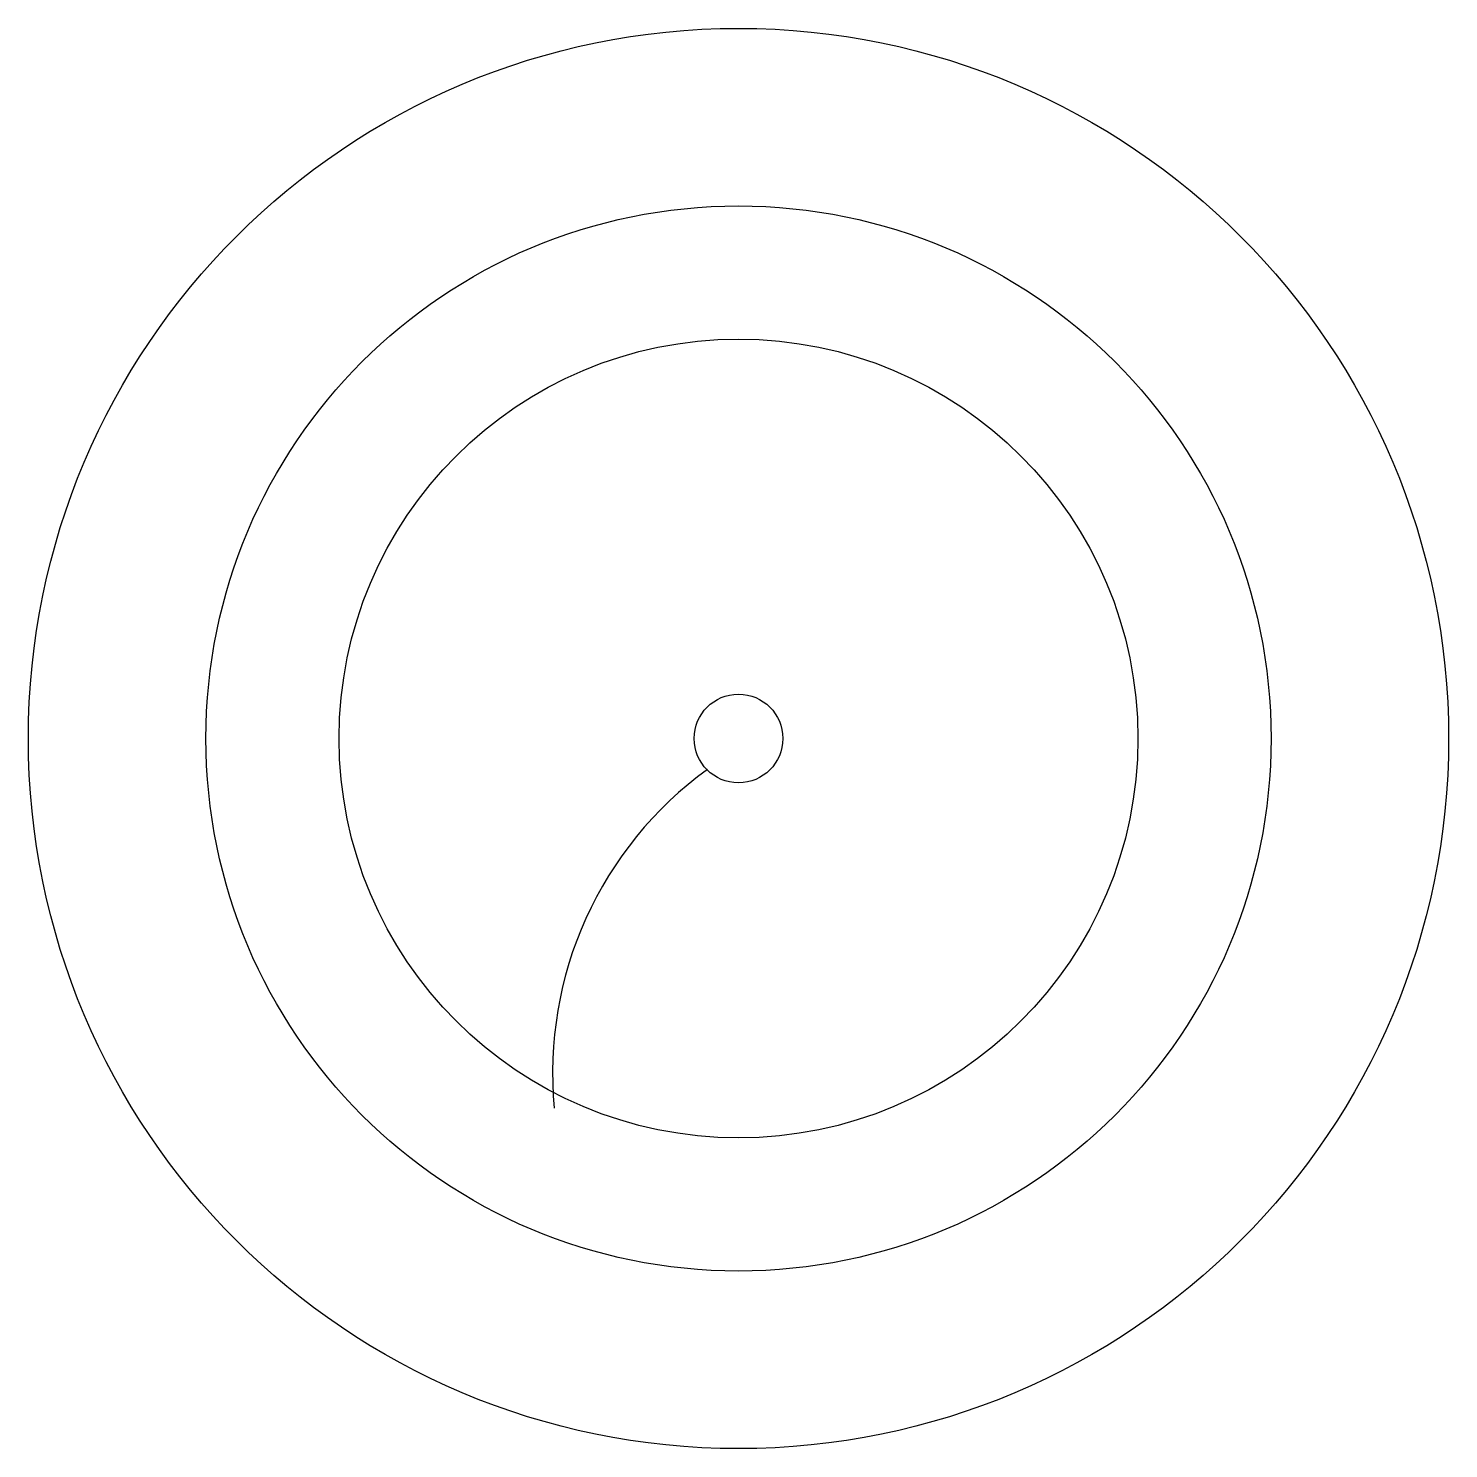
# Model space of a CAD drawing. Header units: inches. Extents: x 12.01 to 20.01, y 21.48 to 29.48.
import ezdxf

# ---------------------------------------------------------------- set-up
doc = ezdxf.new("R2010")
doc.units = ezdxf.units.IN
doc.header["$MEASUREMENT"] = 0

msp = doc.modelspace()

# ---------------------------------------------------------------- linework, layer by layer
for radius in [4, 3, 2.25, 0.25]:
    msp.add_circle((16.0111, 25.4835), radius)
msp.add_arc((17.0737, 23.6003), 2.1097, 125.89033, 185.4117)

doc.saveas('drawing.dxf')
